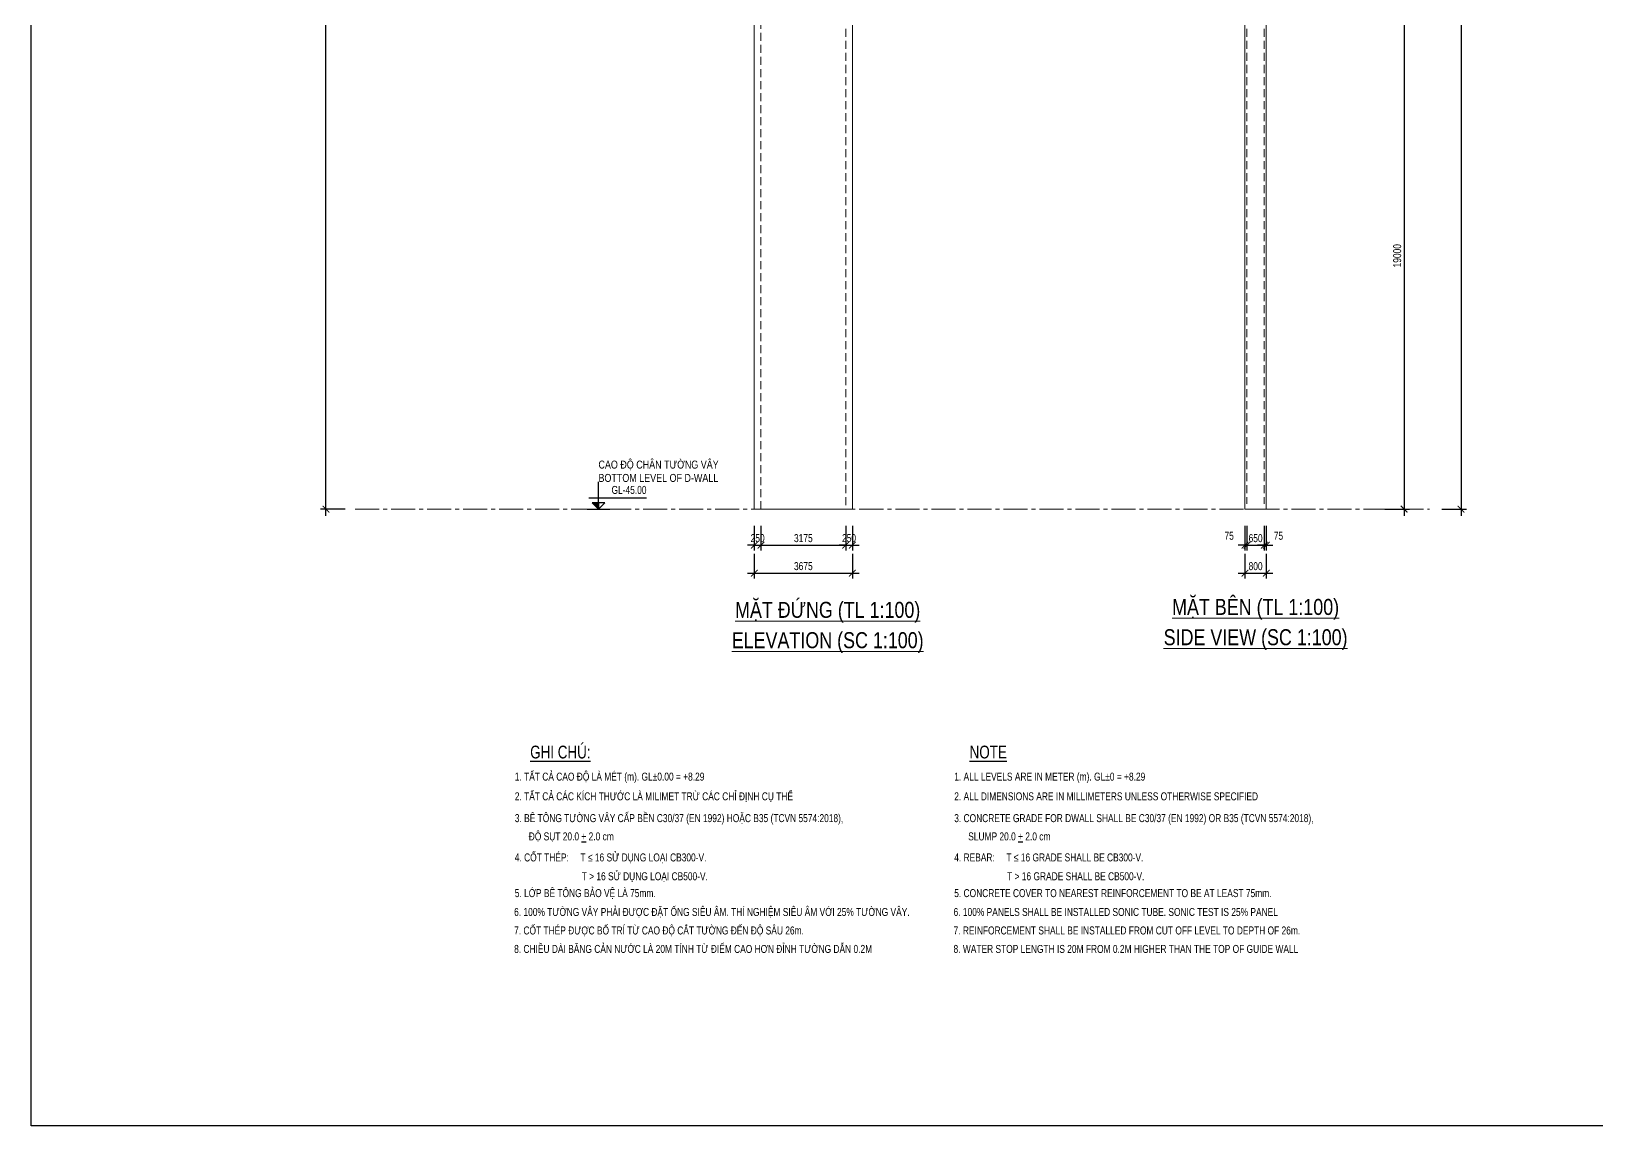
# Model space of a CAD drawing. Header units: millimetres. Extents: x 2746337 to 7547699, y -363432 to 15720.
# Drawn here: x 2746337 to 2805009, y -262419 to -221391 of the extents above; entities that cross this region are included whole.
import ezdxf
from ezdxf.enums import TextEntityAlignment as Align

# ---------------------------------------------------------------- set-up
doc = ezdxf.new("R2010")
doc.units = ezdxf.units.MM
doc.header["$LTSCALE"] = 1200
doc.header["$PDMODE"] = 3
doc.linetypes.add('CENTER2', pattern=[1.125, 0.75, -0.125, 0.125, -0.125])
doc.linetypes.add('HIDDEN', pattern=[0.375, 0.25, -0.125])
for name, color, linetype, lineweight in [('BOUND', 3, 'Continuous', 20), ('ENOTE', 2, 'Continuous', 15), ('Grid line', 160, 'CENTER2', 5), ('HIDE', 8, 'HIDDEN', 13), ('K-THUOC', 1, 'Continuous', 18), ('TEXTVN', 2, 'Continuous', 20)]:
    doc.layers.add(name, color=color, linetype=linetype, lineweight=lineweight)
for name, color, linetype in [('CDC.02.DIM', 1, 'Continuous'), ('CDC.06.TEXT', 2, 'Continuous'), ('CDC.10.HATCH', 251, 'Continuous'), ('CDC.11.NOTE', 8, 'Continuous')]:
    doc.layers.add(name, color=color, linetype=linetype)
doc.styles.add('DB_Arial', font='arial.ttf', dxfattribs={"width": 0.8})
doc.styles.add('SMTEXT', font='arial.ttf', dxfattribs={"width": 0.75})
doc.dimstyles.new('BSV1-100', dxfattribs={"dimtxt": 300, "dimasz": 250, "dimexe": 200, "dimexo": 0, "dimgap": 108, "dimtad": 1, "dimdec": 0, "dimdsep": 46, "dimtxsty": 'SMTEXT', "dimblk": 'ARCHTICK', "dimcen": 100, "dimdle": 250, "dimclrd": 256, "dimclre": 256, "dimclrt": 1, "dimadec": 0, "dimazin": 0, "dimtfac": 1, "dimtdec": 0, "dimtix": 1, "dimtmove": 2, "dimatfit": 3, "dimfxl": 720, "dimfxlon": 1, "dimtolj": 1, "dimtzin": 0, "dimarcsym": 0})

# ---------------------------------------------------------------- blocks, each defined once
blk = doc.blocks.new('_ArchTick')
at = {"color": 0, "linetype": 'ByBlock', "const_width": 0.15}
blk.add_lwpolyline([(-0.5, -0.5), (0.5, 0.5)], dxfattribs=at)
blk = doc.blocks.new('*D1087')
at = {"layer": 'Defpoints', "color": 0, "transparency": 16777216}
for p in [(2791825, -240205), (2792625, -240205), (2792625, -241705)]:
    blk.add_point(p, dxfattribs=at)
at = {"layer": 'K-THUOC', "lineweight": -2, "transparency": 16777216}
for p, q in [((2791825, -240985), (2791825, -241905)), ((2792625, -240985), (2792625, -241905)), ((2791575, -241705), (2792875, -241705))]:
    blk.add_line(p, q, dxfattribs=at)
at = {"layer": 'K-THUOC', "lineweight": -2, "transparency": 16777216, "xscale": 250, "yscale": 250, "zscale": 250, "rotation": 180}
blk.add_blockref('_ArchTick', (2791825, -241705), dxfattribs=at)
at = {"layer": 'K-THUOC', "lineweight": -2, "transparency": 16777216, "xscale": 250, "yscale": 250, "zscale": 250}
blk.add_blockref('_ArchTick', (2792625, -241705), dxfattribs=at)
at = {"layer": 'K-THUOC', "color": 1, "transparency": 16777216, "insert": (2792225, -241444), "char_height": 300, "attachment_point": 5, "style": 'SMTEXT'}
blk.add_mtext('\\A1;800', dxfattribs=at)
blk = doc.blocks.new('*D1088')
at = {"layer": 'Defpoints', "color": 0, "transparency": 16777216}
for p in [(2791825, -239905), (2791900, -239905), (2791900, -240655)]:
    blk.add_point(p, dxfattribs=at)
at = {"layer": 'K-THUOC', "lineweight": -2, "transparency": 16777216}
for p, q in [((2791825, -239935), (2791825, -240855)), ((2791900, -239935), (2791900, -240855)), ((2791825, -240655), (2791575, -240655)), ((2791825, -240655), (2791900, -240655)), ((2791900, -240655), (2792150, -240655))]:
    blk.add_line(p, q, dxfattribs=at)
at = {"layer": 'K-THUOC', "lineweight": -2, "transparency": 16777216, "xscale": 250, "yscale": 250, "zscale": 250}
blk.add_blockref('_ArchTick', (2791825, -240655), dxfattribs=at)
at = {"layer": 'K-THUOC', "lineweight": -2, "transparency": 16777216, "xscale": 250, "yscale": 250, "zscale": 250, "rotation": 180}
blk.add_blockref('_ArchTick', (2791900, -240655), dxfattribs=at)
at = {"layer": 'K-THUOC', "color": 1, "transparency": 16777216, "insert": (2791234, -240305), "char_height": 300, "attachment_point": 5, "style": 'SMTEXT'}
blk.add_mtext('\\A1;75', dxfattribs=at)
blk = doc.blocks.new('*D1089')
at = {"layer": 'Defpoints', "color": 0, "transparency": 16777216}
for p in [(2791900, -239905), (2792550, -239905), (2792550, -240655)]:
    blk.add_point(p, dxfattribs=at)
at = {"layer": 'K-THUOC', "lineweight": -2, "transparency": 16777216}
for p, q in [((2791900, -239935), (2791900, -240855)), ((2792550, -239935), (2792550, -240855)), ((2791900, -240655), (2791650, -240655)), ((2791900, -240655), (2792550, -240655)), ((2792550, -240655), (2792800, -240655))]:
    blk.add_line(p, q, dxfattribs=at)
at = {"layer": 'K-THUOC', "lineweight": -2, "transparency": 16777216, "xscale": 250, "yscale": 250, "zscale": 250}
blk.add_blockref('_ArchTick', (2791900, -240655), dxfattribs=at)
at = {"layer": 'K-THUOC', "lineweight": -2, "transparency": 16777216, "xscale": 250, "yscale": 250, "zscale": 250, "rotation": 180}
blk.add_blockref('_ArchTick', (2792550, -240655), dxfattribs=at)
at = {"layer": 'K-THUOC', "color": 1, "transparency": 16777216, "insert": (2792225, -240394), "char_height": 300, "attachment_point": 5, "style": 'SMTEXT'}
blk.add_mtext('\\A1;650', dxfattribs=at)
blk = doc.blocks.new('*D1090')
at = {"layer": 'Defpoints', "color": 0, "transparency": 16777216}
for p in [(2792550, -239905), (2792625, -239905), (2792625, -240655)]:
    blk.add_point(p, dxfattribs=at)
at = {"layer": 'K-THUOC', "lineweight": -2, "transparency": 16777216}
for p, q in [((2792550, -239935), (2792550, -240855)), ((2792625, -239935), (2792625, -240855)), ((2792550, -240655), (2792300, -240655)), ((2792550, -240655), (2792625, -240655)), ((2792625, -240655), (2792875, -240655))]:
    blk.add_line(p, q, dxfattribs=at)
at = {"layer": 'K-THUOC', "lineweight": -2, "transparency": 16777216, "xscale": 250, "yscale": 250, "zscale": 250}
blk.add_blockref('_ArchTick', (2792550, -240655), dxfattribs=at)
at = {"layer": 'K-THUOC', "lineweight": -2, "transparency": 16777216, "xscale": 250, "yscale": 250, "zscale": 250, "rotation": 180}
blk.add_blockref('_ArchTick', (2792625, -240655), dxfattribs=at)
at = {"layer": 'K-THUOC', "color": 1, "transparency": 16777216, "insert": (2793081, -240305), "char_height": 300, "attachment_point": 5, "style": 'SMTEXT'}
blk.add_mtext('\\A1;75', dxfattribs=at)
blk = doc.blocks.new('*D1091')
at = {"layer": 'Defpoints', "color": 0, "transparency": 16777216}
for p in [(2773436, -239305), (2777111, -239305), (2777111, -241705)]:
    blk.add_point(p, dxfattribs=at)
at = {"layer": 'K-THUOC', "lineweight": -2, "transparency": 16777216}
for p, q in [((2773436, -240985), (2773436, -241905)), ((2777111, -240985), (2777111, -241905)), ((2773186, -241705), (2777361, -241705))]:
    blk.add_line(p, q, dxfattribs=at)
at = {"layer": 'K-THUOC', "lineweight": -2, "transparency": 16777216, "xscale": 250, "yscale": 250, "zscale": 250, "rotation": 180}
blk.add_blockref('_ArchTick', (2773436, -241705), dxfattribs=at)
at = {"layer": 'K-THUOC', "lineweight": -2, "transparency": 16777216, "xscale": 250, "yscale": 250, "zscale": 250}
blk.add_blockref('_ArchTick', (2777111, -241705), dxfattribs=at)
at = {"layer": 'K-THUOC', "color": 1, "transparency": 16777216, "insert": (2775273, -241443), "char_height": 300, "attachment_point": 5, "style": 'SMTEXT'}
blk.add_mtext('\\A1;3675', dxfattribs=at)
blk = doc.blocks.new('*D1092')
at = {"layer": 'Defpoints', "color": 0, "transparency": 16777216}
for p in [(2773436, -239905), (2773686, -239905), (2773686, -240655)]:
    blk.add_point(p, dxfattribs=at)
at = {"layer": 'K-THUOC', "lineweight": -2, "transparency": 16777216}
for p, q in [((2773436, -239935), (2773436, -240855)), ((2773686, -239935), (2773686, -240855)), ((2773436, -240655), (2773186, -240655)), ((2773436, -240655), (2773686, -240655)), ((2773686, -240655), (2773936, -240655))]:
    blk.add_line(p, q, dxfattribs=at)
at = {"layer": 'K-THUOC', "lineweight": -2, "transparency": 16777216, "xscale": 250, "yscale": 250, "zscale": 250}
blk.add_blockref('_ArchTick', (2773436, -240655), dxfattribs=at)
at = {"layer": 'K-THUOC', "lineweight": -2, "transparency": 16777216, "xscale": 250, "yscale": 250, "zscale": 250, "rotation": 180}
blk.add_blockref('_ArchTick', (2773686, -240655), dxfattribs=at)
at = {"layer": 'K-THUOC', "color": 1, "transparency": 16777216, "insert": (2773561, -240394), "char_height": 300, "attachment_point": 5, "style": 'SMTEXT'}
blk.add_mtext('\\A1;250', dxfattribs=at)
blk = doc.blocks.new('*D1093')
at = {"layer": 'Defpoints', "color": 0, "transparency": 16777216}
for p in [(2776861, -239305), (2773686, -239905), (2776861, -240655)]:
    blk.add_point(p, dxfattribs=at)
at = {"layer": 'K-THUOC', "lineweight": -2, "transparency": 16777216}
for p, q in [((2773686, -239935), (2773686, -240855)), ((2776861, -239935), (2776861, -240855)), ((2773436, -240655), (2777111, -240655))]:
    blk.add_line(p, q, dxfattribs=at)
at = {"layer": 'K-THUOC', "lineweight": -2, "transparency": 16777216, "xscale": 250, "yscale": 250, "zscale": 250, "rotation": 180}
blk.add_blockref('_ArchTick', (2773686, -240655), dxfattribs=at)
at = {"layer": 'K-THUOC', "lineweight": -2, "transparency": 16777216, "xscale": 250, "yscale": 250, "zscale": 250}
blk.add_blockref('_ArchTick', (2776861, -240655), dxfattribs=at)
at = {"layer": 'K-THUOC', "color": 1, "transparency": 16777216, "insert": (2775273, -240393), "char_height": 300, "attachment_point": 5, "style": 'SMTEXT'}
blk.add_mtext('\\A1;3175', dxfattribs=at)
blk = doc.blocks.new('*D1094')
at = {"layer": 'Defpoints', "color": 0, "transparency": 16777216}
for p in [(2776861, -239305), (2777111, -239305), (2777111, -240655)]:
    blk.add_point(p, dxfattribs=at)
at = {"layer": 'K-THUOC', "lineweight": -2, "transparency": 16777216}
for p, q in [((2776861, -239935), (2776861, -240855)), ((2777111, -239935), (2777111, -240855)), ((2776861, -240655), (2776611, -240655)), ((2776861, -240655), (2777111, -240655)), ((2777111, -240655), (2777361, -240655))]:
    blk.add_line(p, q, dxfattribs=at)
at = {"layer": 'K-THUOC', "lineweight": -2, "transparency": 16777216, "xscale": 250, "yscale": 250, "zscale": 250}
blk.add_blockref('_ArchTick', (2776861, -240655), dxfattribs=at)
at = {"layer": 'K-THUOC', "lineweight": -2, "transparency": 16777216, "xscale": 250, "yscale": 250, "zscale": 250, "rotation": 180}
blk.add_blockref('_ArchTick', (2777111, -240655), dxfattribs=at)
at = {"layer": 'K-THUOC', "color": 1, "transparency": 16777216, "insert": (2776986, -240394), "char_height": 300, "attachment_point": 5, "style": 'SMTEXT'}
blk.add_mtext('\\A1;250', dxfattribs=at)
blk = doc.blocks.new('*D1135')
at = {"layer": 'Defpoints', "color": 0, "transparency": 16777216}
for p in [(2757379, -194305), (2758902, -194305), (2759181, -239305)]:
    blk.add_point(p, dxfattribs=at)
at = {"layer": 'K-THUOC', "lineweight": -2, "transparency": 16777216}
for p, q in [((2757379, -239555), (2757379, -194055)), ((2758099, -194305), (2757179, -194305)), ((2758099, -239305), (2757179, -239305))]:
    blk.add_line(p, q, dxfattribs=at)
at = {"layer": 'K-THUOC', "lineweight": -2, "transparency": 16777216, "xscale": 250, "yscale": 250, "zscale": 250}
for p, rotation in [((2757379, -194305), 90), ((2757379, -239305), 270)]:
    blk.add_blockref('_ArchTick', p, dxfattribs=dict(at, rotation=rotation))
at = {"layer": 'K-THUOC', "color": 1, "transparency": 16777216, "insert": (2757118, -216805), "char_height": 300, "attachment_point": 5, "rotation": 90, "style": 'SMTEXT'}
blk.add_mtext('\\A1;45000', dxfattribs=at)
blk = doc.blocks.new('A$C7e6bd379')
at = {"layer": 'CDC.06.TEXT', "linetype": 'Continuous', "style": 'SMTEXT', "width": 0.75}
for s, p in [('%%UGHI CHÚ:', (0, 480)), ('%%UNOTE', (16471, 480))]:
    blk.add_text(s, height=480, dxfattribs=at).set_placement(p, align=Align.TOP_LEFT)
at = {"layer": 'CDC.06.TEXT', "style": 'SMTEXT', "width": 0.75}
for s, p in [('1. TẤT CẢ CAO ĐỘ LÀ MÉT (m). GL%%P0.00 = +8.29 ', (-576, -831)), ('1. ALL LEVELS ARE IN METER (m). GL%%P0 = +8.29 ', (15895, -831)), ('2. TẤT CẢ CÁC KÍCH THƯỚC LÀ MILIMET TRỪ CÁC CHỈ ĐỊNH CỤ THỂ', (-576, -1570)), ('2. ALL DIMENSIONS ARE IN MILLIMETERS UNLESS OTHERWISE SPECIFIED', (15895, -1570)), ('3. BÊ TÔNG TƯỜNG VÂY CẤP BỀN C30/37 (EN 1992) HOẶC B35 (TCVN 5574:2018),', (-576, -2387)), ('3. CONCRETE GRADE FOR DWALL SHALL BE C30/37 (EN 1992) OR B35 (TCVN 5574:2018),', (15895, -2387)), ('ĐỘ SỤT 20.0 %%U+%%U 2.0 cm', (-53, -3072)), ('SLUMP 20.0 %%U+%%U 2.0 cm', (16418, -3072)), ('4. CỐT THÉP:     T ≤ 16 SỬ DỤNG LOẠI CB300-V.', (-576, -3860)), ('4. REBAR:     T ≤ 16 GRADE SHALL BE CB300-V.', (15895, -3860)), ('                             T > 16 SỬ DỤNG LOẠI CB500-V.', (-601, -4567)), ('                       T > 16 GRADE SHALL BE CB500-V.', (15869, -4567)), ('5. LỚP BÊ TÔNG BẢO VỆ LÀ 75mm.', (-576, -5198)), ('5. CONCRETE COVER TO NEAREST REINFORCEMENT TO BE AT LEAST 75mm.', (15895, -5198)), ('6. 100%%% TƯỜNG VÂY PHẢI ĐƯỢC ĐẶT ỐNG SIÊU ÂM. THÍ NGHIỆM SIÊU ÂM VỚI 25%%% TƯỜNG VÂY.', (-601, -5905)), ('6. 100%%% PANELS SHALL BE INSTALLED SONIC TUBE. SONIC TEST IS 25%%% PANEL ', (15869, -5905)), ('7. CỐT THÉP ĐƯỢC BỐ TRÍ TỪ CAO ĐỘ CẮT TƯỜNG ĐẾN ĐỘ SÂU 26m. ', (-601, -6598)), ('7. REINFORCEMENT SHALL BE INSTALLED FROM CUT OFF LEVEL TO DEPTH OF 26m. ', (15869, -6598)), ('8. CHIỀU DÀI BĂNG CẢN NƯỚC LÀ 20M TÍNH TỪ ĐIỂM CAO HƠN ĐỈNH TƯỜNG DẪN 0.2M', (-601, -7291)), ('8. WATER STOP LENGTH IS 20M FROM 0.2M HIGHER THAN THE TOP OF GUIDE WALL', (15869, -7291))]:
    blk.add_text(s, height=300, dxfattribs=at).set_placement(p)
blk = doc.blocks.new('tag_cd')
at = {"layer": 'CDC.10.HATCH'}
blk.add_hatch(color=256, dxfattribs=at).paths.add_polyline_path([(180, 240), (420, 0), (420, 240)])
at = {"layer": 'CDC.02.DIM'}
for points in [[(420, 240), (420, 0), (660, 240), (180, 240), (420, 0), (420, 1020)], [(0, 0), (840, 0)], [(60, 420), (2220, 420)]]:
    blk.add_lwpolyline(points, dxfattribs=at)
at = {"layer": 'CDC.06.TEXT', "ltscale": 0.5, "style": 'SMTEXT', "width": 0.75}
blk.add_attdef('CD', text='', height=300, dxfattribs=at).set_placement((2220, 570), align=Align.RIGHT)
blk = doc.blocks.new('*D1129')
at = {"layer": 'Defpoints', "color": 0, "transparency": 16777216}
for p in [(2786929, -220305), (2788650, -239305), (2797793, -239305)]:
    blk.add_point(p, dxfattribs=at)
at = {"layer": 'K-THUOC', "lineweight": -2, "transparency": 16777216}
for p, q in [((2797073, -220305), (2797993, -220305)), ((2797793, -220055), (2797793, -239555)), ((2797073, -239305), (2797993, -239305))]:
    blk.add_line(p, q, dxfattribs=at)
at = {"layer": 'K-THUOC', "lineweight": -2, "transparency": 16777216, "xscale": 250, "yscale": 250, "zscale": 250}
for p, rotation in [((2797793, -220305), 90), ((2797793, -239305), 270)]:
    blk.add_blockref('_ArchTick', p, dxfattribs=dict(at, rotation=rotation))
at = {"layer": 'K-THUOC', "color": 1, "transparency": 16777216, "insert": (2797532, -229805), "char_height": 300, "attachment_point": 5, "rotation": 90, "style": 'SMTEXT'}
blk.add_mtext('\\A1;19000', dxfattribs=at)
blk = doc.blocks.new('*D1131')
at = {"layer": 'Defpoints', "color": 0, "transparency": 16777216}
for p in [(2791825, -194305), (2791825, -239305), (2799926, -239305)]:
    blk.add_point(p, dxfattribs=at)
at = {"layer": 'K-THUOC', "lineweight": -2, "transparency": 16777216}
for p, q in [((2799926, -194055), (2799926, -239555)), ((2799206, -194305), (2800126, -194305)), ((2799206, -239305), (2800126, -239305))]:
    blk.add_line(p, q, dxfattribs=at)
at = {"layer": 'K-THUOC', "lineweight": -2, "transparency": 16777216, "xscale": 250, "yscale": 250, "zscale": 250}
for p, rotation in [((2799926, -194305), 90), ((2799926, -239305), 270)]:
    blk.add_blockref('_ArchTick', p, dxfattribs=dict(at, rotation=rotation))
at = {"layer": 'K-THUOC', "color": 1, "transparency": 16777216, "insert": (2799665, -216805), "char_height": 300, "attachment_point": 5, "rotation": 90, "style": 'SMTEXT'}
blk.add_mtext('\\A1;45000', dxfattribs=at)

msp = doc.modelspace()

# ---------------------------------------------------------------- linework, layer by layer
msp.add_lwpolyline([(2746337, -185266.4), (2839854.3, -185266.4), (2839854.3, -262418.8), (2746337, -262418.8)], close=True)
at = {"layer": 'BOUND'}
for points in [[(2791825.4, -239304.7), (2792625.4, -239304.7), (2792625.4, -194754.7), (2791825.4, -194754.7)], [(2773435.9, -239304.7), (2777110.9, -239304.7), (2777110.9, -195804.7), (2773435.9, -195804.7)]]:
    msp.add_lwpolyline(points, close=True, dxfattribs=at)
at = {"layer": 'BOUND', "lineweight": 20}
msp.add_lwpolyline([(2792625.4, -198654.7), (2792625.4, -194754.7), (2791825.4, -194754.7), (2791825.4, -239304.7), (2792625.4, -239304.7), (2792625.4, -213854.7)], dxfattribs=at)
at = {"layer": 'Grid line'}
msp.add_line((2758472.3, -239304.7), (2798738.5, -239304.7), dxfattribs=at)
at = {"layer": 'HIDE'}
for p, q in [((2773685.9, -239304.7), (2773685.9, -194754.7)), ((2776860.9, -194754.7), (2776860.9, -239304.7)), ((2791900.4, -194754.7), (2791900.4, -239104.7)), ((2792550.4, -194754.7), (2792550.4, -239104.7))]:
    msp.add_line(p, q, dxfattribs=at)

# ---------------------------------------------------------------- block references
at = {"layer": 'CDC.11.NOTE'}
msp.add_blockref('A$C7e6bd379', (2765034.9, -248651.3), dxfattribs=at)
at = {"layer": 'ENOTE'}
msp.add_blockref('tag_cd', (2767175.6, -239304.7), dxfattribs=at).add_auto_attribs({'CD': 'GL-45.00'})

# ---------------------------------------------------------------- texts
at = {"layer": 'TEXTVN', "style": 'DB_Arial', "width": 0.8}
for s, p in [('CAO ĐỘ CHÂN TƯỜNG VÂY', (2767595.6, -237784.7)), ('BOTTOM LEVEL OF D-WALL', (2767595.6, -238284.7))]:
    msp.add_text(s, height=300, dxfattribs=at).set_placement(p)
for s, p in [('%%UMẶT ĐỨNG (TL 1:100)', (2776185.9, -243091.7)), ('%%UMẶT BÊN (TL 1:100)', (2792225.4, -242980.6)), ('%%UELEVATION (SC 1:100)', (2776185.9, -244291.7)), ('%%USIDE VIEW (SC 1:100)', (2792225.4, -244180.6))]:
    msp.add_text(s, height=600, dxfattribs=at).set_placement(p, align=Align.MIDDLE)

# ---------------------------------------------------------------- dimensions: what is measured, and where the dimension line sits
at = {"layer": 'K-THUOC'}
for base, p1, p2, picture, middle in [((2757379.3, -194304.7), (2759180.6, -239304.7), (2758901.7, -194304.7), '*D1135', (2757118.2, -216804.7)), ((2799926.1, -239304.7), (2791825.4, -194304.7), (2791825.4, -239304.7), '*D1131', (2799664.9, -216804.7)), ((2797793.3, -239304.7), (2786928.8, -220304.7), (2788650.4, -239304.7), '*D1129', (2797532.1, -229804.7))]:
    dim = msp.add_linear_dim(base=base, p1=p1, p2=p2, angle=90, dimstyle='BSV1-100', dxfattribs=at)
    dim.commit()
    dim.dimension.update_dxf_attribs({"geometry": picture, "text_midpoint": middle})
for base, p1, p2, picture, middle in [((2777110.9, -241704.7), (2773435.9, -239304.7), (2777110.9, -239304.7), '*D1091', (2775273.4, -241443.4)), ((2776860.9, -240654.7), (2773685.9, -239904.7), (2776860.9, -239304.7), '*D1093', (2775273.4, -240393.4)), ((2777110.9, -240654.7), (2776860.9, -239304.7), (2777110.9, -239304.7), '*D1094', (2776985.9, -240393.5)), ((2773685.9, -240654.7), (2773435.9, -239904.7), (2773685.9, -239904.7), '*D1092', (2773560.9, -240393.5)), ((2792550.4, -240654.7), (2791900.4, -239904.7), (2792550.4, -239904.7), '*D1089', (2792225.4, -240393.5)), ((2792625.4, -241704.7), (2791825.4, -240204.7), (2792625.4, -240204.7), '*D1087', (2792225.4, -241443.5))]:
    dim = msp.add_linear_dim(base=base, p1=p1, p2=p2, dimstyle='BSV1-100', dxfattribs=at)
    dim.commit()
    dim.dimension.update_dxf_attribs({"geometry": picture, "text_midpoint": middle})
for base, p1, p2, picture, middle in [((2791900.4, -240654.7), (2791825.4, -239904.7), (2791900.4, -239904.7), '*D1088', (2791234.2, -240304.7)), ((2792625.4, -240654.7), (2792550.4, -239904.7), (2792625.4, -239904.7), '*D1090', (2793080.7, -240304.7))]:
    dim = msp.add_linear_dim(base=base, p1=p1, p2=p2, dimstyle='BSV1-100', dxfattribs=at)
    dim.commit()
    dim.dimension.update_dxf_attribs({"geometry": picture, "text_midpoint": middle, "dimtype": 160})

doc.saveas('drawing.dxf')
